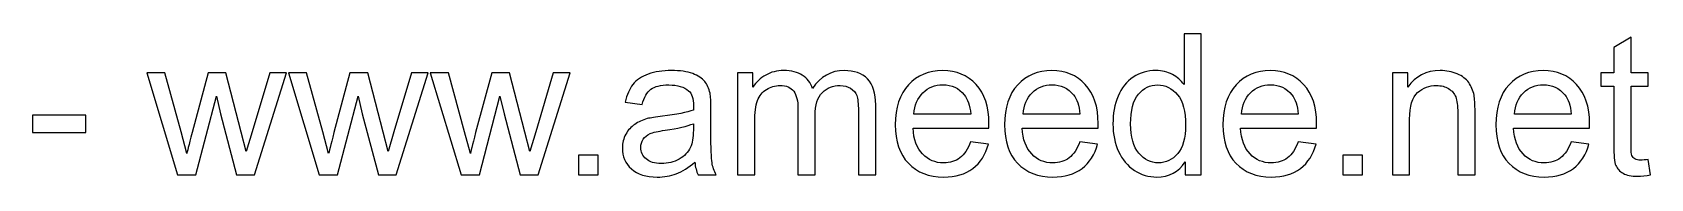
# Model space of a CAD drawing. Header units: millimetres. Extents: x -80 to 198, y 21 to 132.
# Drawn here: x 128.4 to 198.2, y 21.3 to 27.4 of the extents above; entities that cross this region are included whole.
import ezdxf

# ---------------------------------------------------------------- set-up
doc = ezdxf.new("R2010")
doc.units = ezdxf.units.MM
doc.header["$MEASUREMENT"] = 0
doc.layers.add('Layer 1', color=7, linetype='Continuous')

msp = doc.modelspace()

# ---------------------------------------------------------------- linework, layer by layer
at = {"layer": 'Layer 1', "color": 250}
for points, knots in [([(178.1599, 21.3528), (178.1599, 21.3528), (178.1599, 21.9102), (178.1599, 21.9102), (178.1599, 21.9102), (177.882, 21.477), (177.4727, 21.2597), (176.9323, 21.2597), (176.9323, 21.2597), (176.5823, 21.2597), (176.2606, 21.3556), (175.9685, 21.5489), (175.9685, 21.5489), (175.675, 21.7409), (175.4478, 22.0104), (175.2855, 22.3547), (175.2855, 22.3547), (175.1246, 22.7004), (175.0442, 23.0969), (175.0442, 23.5457), (175.0442, 23.5457), (175.0442, 23.9831), (175.1176, 24.3796), (175.2629, 24.7367), (175.2629, 24.7367), (175.4097, 25.0923), (175.6284, 25.366), (175.9205, 25.5551), (175.9205, 25.5551), (176.2112, 25.7456), (176.5386, 25.8402), (176.8984, 25.8402), (176.8984, 25.8402), (177.1637, 25.8402), (177.3994, 25.7837), (177.6054, 25.6722), (177.6054, 25.6722), (177.8114, 25.5607), (177.9793, 25.414), (178.1091, 25.2348), (178.1091, 25.2348), (178.1091, 25.2348), (178.1091, 27.415), (178.1091, 27.415), (178.1091, 27.415), (178.1091, 27.415), (178.8542, 27.415), (178.8542, 27.415), (178.8542, 27.415), (178.8542, 27.415), (178.8542, 21.3528), (178.8542, 21.3528), (178.8542, 21.3528), (178.8542, 21.3528), (178.1599, 21.3528), (178.1599, 21.3528)], [0, 0, 0, 0, 0.0666667, 0.0666667, 0.0666667, 0.0666667, 0.1333333, 0.1333333, 0.1333333, 0.1333333, 0.2, 0.2, 0.2, 0.2, 0.2666667, 0.2666667, 0.2666667, 0.2666667, 0.3333333, 0.3333333, 0.3333333, 0.3333333, 0.4, 0.4, 0.4, 0.4, 0.4666667, 0.4666667, 0.4666667, 0.4666667, 0.5333333, 0.5333333, 0.5333333, 0.5333333, 0.6, 0.6, 0.6, 0.6, 0.6666667, 0.6666667, 0.6666667, 0.6666667, 0.7333333, 0.7333333, 0.7333333, 0.7333333, 0.8, 0.8, 0.8, 0.8, 0.8666667, 0.8666667, 0.8666667, 0.8666667, 1, 1, 1, 1]), ([(198.1286, 22.0174), (198.1286, 22.0174), (198.2302, 21.3599), (198.2302, 21.3599), (198.2302, 21.3599), (198.0214, 21.3161), (197.8337, 21.2935), (197.67, 21.2935), (197.67, 21.2935), (197.4005, 21.2935), (197.1917, 21.3359), (197.0421, 21.4219), (197.0421, 21.4219), (196.8939, 21.508), (196.7895, 21.6195), (196.7288, 21.7592), (196.7288, 21.7592), (196.6681, 21.8989), (196.6385, 22.1924), (196.6385, 22.6397), (196.6385, 22.6397), (196.6385, 22.6397), (196.6385, 25.1713), (196.6385, 25.1713), (196.6385, 25.1713), (196.6385, 25.1713), (196.0882, 25.1713), (196.0882, 25.1713), (196.0882, 25.1713), (196.0882, 25.1713), (196.0882, 25.747), (196.0882, 25.747), (196.0882, 25.747), (196.0882, 25.747), (196.6385, 25.747), (196.6385, 25.747), (196.6385, 25.747), (196.6385, 25.747), (196.6385, 26.8336), (196.6385, 26.8336), (196.6385, 26.8336), (196.6385, 26.8336), (197.3836, 27.2809), (197.3836, 27.2809), (197.3836, 27.2809), (197.3836, 27.2809), (197.3836, 25.747), (197.3836, 25.747), (197.3836, 25.747), (197.3836, 25.747), (198.1286, 25.747), (198.1286, 25.747), (198.1286, 25.747), (198.1286, 25.747), (198.1286, 25.1713), (198.1286, 25.1713), (198.1286, 25.1713), (198.1286, 25.1713), (197.3836, 25.1713), (197.3836, 25.1713), (197.3836, 25.1713), (197.3836, 25.1713), (197.3836, 22.5974), (197.3836, 22.5974), (197.3836, 22.5974), (197.3836, 22.3843), (197.3963, 22.2474), (197.4231, 22.1868), (197.4231, 22.1868), (197.4485, 22.1261), (197.4908, 22.0781), (197.5501, 22.0414), (197.5501, 22.0414), (197.6094, 22.0061), (197.694, 21.9878), (197.8041, 21.9878), (197.8041, 21.9878), (197.8859, 21.9878), (197.9946, 21.9977), (198.1286, 22.0174)], [0, 0, 0, 0, 0.047619, 0.047619, 0.047619, 0.047619, 0.0952381, 0.0952381, 0.0952381, 0.0952381, 0.1428571, 0.1428571, 0.1428571, 0.1428571, 0.1904762, 0.1904762, 0.1904762, 0.1904762, 0.2380952, 0.2380952, 0.2380952, 0.2380952, 0.2857143, 0.2857143, 0.2857143, 0.2857143, 0.3333333, 0.3333333, 0.3333333, 0.3333333, 0.3809524, 0.3809524, 0.3809524, 0.3809524, 0.4285714, 0.4285714, 0.4285714, 0.4285714, 0.4761905, 0.4761905, 0.4761905, 0.4761905, 0.5238095, 0.5238095, 0.5238095, 0.5238095, 0.5714286, 0.5714286, 0.5714286, 0.5714286, 0.6190476, 0.6190476, 0.6190476, 0.6190476, 0.6666667, 0.6666667, 0.6666667, 0.6666667, 0.7142857, 0.7142857, 0.7142857, 0.7142857, 0.7619048, 0.7619048, 0.7619048, 0.7619048, 0.8095238, 0.8095238, 0.8095238, 0.8095238, 0.8571429, 0.8571429, 0.8571429, 0.8571429, 0.9047619, 0.9047619, 0.9047619, 0.9047619, 1, 1, 1, 1]), ([(157.0143, 21.9031), (156.7377, 21.6675), (156.471, 21.5024), (156.2156, 21.405), (156.2156, 21.405), (155.9602, 21.3076), (155.6865, 21.2597), (155.3929, 21.2597), (155.3929, 21.2597), (154.9103, 21.2597), (154.5392, 21.3768), (154.2796, 21.6124), (154.2796, 21.6124), (154.0199, 21.8467), (153.8901, 22.1473), (153.8901, 22.5127), (153.8901, 22.5127), (153.8901, 22.7272), (153.9395, 22.9234), (154.0369, 23.1012), (154.0369, 23.1012), (154.1356, 23.279), (154.264, 23.4201), (154.4221, 23.5273), (154.4221, 23.5273), (154.5815, 23.6346), (154.7593, 23.7164), (154.9583, 23.7715), (154.9583, 23.7715), (155.1051, 23.8096), (155.3266, 23.8462), (155.6215, 23.8829), (155.6215, 23.8829), (156.2227, 23.9535), (156.6672, 24.0396), (156.9508, 24.1383), (156.9508, 24.1383), (156.9536, 24.2399), (156.955, 24.3049), (156.955, 24.3317), (156.955, 24.3317), (156.955, 24.6336), (156.8845, 24.8467), (156.7434, 24.9709), (156.7434, 24.9709), (156.5529, 25.1388), (156.2692, 25.2221), (155.8939, 25.2221), (155.8939, 25.2221), (155.5425, 25.2221), (155.2829, 25.16), (155.1164, 25.0372), (155.1164, 25.0372), (154.9484, 24.9145), (154.8257, 24.6971), (154.7452, 24.3839), (154.7452, 24.3839), (154.7452, 24.3839), (154.0171, 24.4855), (154.0171, 24.4855), (154.0171, 24.4855), (154.0834, 24.7973), (154.1921, 25.0499), (154.3445, 25.2418), (154.3445, 25.2418), (154.4969, 25.4337), (154.717, 25.5805), (155.0049, 25.6849), (155.0049, 25.6849), (155.2913, 25.7879), (155.6258, 25.8402), (156.004, 25.8402), (156.004, 25.8402), (156.3793, 25.8402), (156.6855, 25.7964), (156.9212, 25.7075), (156.9212, 25.7075), (157.1554, 25.6186), (157.329, 25.5085), (157.4391, 25.3745), (157.4391, 25.3745), (157.5491, 25.2404), (157.6267, 25.0711), (157.6719, 24.8665), (157.6719, 24.8665), (157.6959, 24.7395), (157.7086, 24.5109), (157.7086, 24.1821), (157.7086, 24.1821), (157.7086, 24.1821), (157.7086, 23.1943), (157.7086, 23.1943), (157.7086, 23.1943), (157.7086, 22.5043), (157.7241, 22.0682), (157.7551, 21.8834), (157.7551, 21.8834), (157.7848, 21.6985), (157.8469, 21.5221), (157.9372, 21.3528), (157.9372, 21.3528), (157.9372, 21.3528), (157.1582, 21.3528), (157.1582, 21.3528), (157.1582, 21.3528), (157.0835, 21.5094), (157.0355, 21.6929), (157.0143, 21.9031)], [0, 0, 0, 0, 0.0357143, 0.0357143, 0.0357143, 0.0357143, 0.0714286, 0.0714286, 0.0714286, 0.0714286, 0.1071429, 0.1071429, 0.1071429, 0.1071429, 0.1428571, 0.1428571, 0.1428571, 0.1428571, 0.1785714, 0.1785714, 0.1785714, 0.1785714, 0.2142857, 0.2142857, 0.2142857, 0.2142857, 0.25, 0.25, 0.25, 0.25, 0.2857143, 0.2857143, 0.2857143, 0.2857143, 0.3214286, 0.3214286, 0.3214286, 0.3214286, 0.3571429, 0.3571429, 0.3571429, 0.3571429, 0.3928571, 0.3928571, 0.3928571, 0.3928571, 0.4285714, 0.4285714, 0.4285714, 0.4285714, 0.4642857, 0.4642857, 0.4642857, 0.4642857, 0.5, 0.5, 0.5, 0.5, 0.5357143, 0.5357143, 0.5357143, 0.5357143, 0.5714286, 0.5714286, 0.5714286, 0.5714286, 0.6071429, 0.6071429, 0.6071429, 0.6071429, 0.6428571, 0.6428571, 0.6428571, 0.6428571, 0.6785714, 0.6785714, 0.6785714, 0.6785714, 0.7142857, 0.7142857, 0.7142857, 0.7142857, 0.75, 0.75, 0.75, 0.75, 0.7857143, 0.7857143, 0.7857143, 0.7857143, 0.8214286, 0.8214286, 0.8214286, 0.8214286, 0.8571429, 0.8571429, 0.8571429, 0.8571429, 0.8928571, 0.8928571, 0.8928571, 0.8928571, 0.9285714, 0.9285714, 0.9285714, 0.9285714, 1, 1, 1, 1]), ([(158.853, 21.3528), (158.853, 21.3528), (158.853, 25.747), (158.853, 25.747), (158.853, 25.747), (158.853, 25.747), (159.5219, 25.747), (159.5219, 25.747), (159.5219, 25.747), (159.5219, 25.747), (159.5219, 25.1261), (159.5219, 25.1261), (159.5219, 25.1261), (159.6587, 25.3406), (159.8422, 25.5142), (160.0708, 25.644), (160.0708, 25.644), (160.2994, 25.7752), (160.559, 25.8402), (160.8511, 25.8402), (160.8511, 25.8402), (161.1757, 25.8402), (161.4424, 25.7724), (161.6498, 25.6384), (161.6498, 25.6384), (161.8573, 25.5029), (162.004, 25.3152), (162.0887, 25.0725), (162.0887, 25.0725), (162.4386, 25.5847), (162.8916, 25.8402), (163.4504, 25.8402), (163.4504, 25.8402), (163.8879, 25.8402), (164.2251, 25.7202), (164.4594, 25.4789), (164.4594, 25.4789), (164.695, 25.2376), (164.8136, 24.8665), (164.8136, 24.3655), (164.8136, 24.3655), (164.8136, 24.3655), (164.8136, 21.3528), (164.8136, 21.3528), (164.8136, 21.3528), (164.8136, 21.3528), (164.0685, 21.3528), (164.0685, 21.3528), (164.0685, 21.3528), (164.0685, 21.3528), (164.0685, 24.1186), (164.0685, 24.1186), (164.0685, 24.1186), (164.0685, 24.4149), (164.0431, 24.6294), (163.9951, 24.7606), (163.9951, 24.7606), (163.9471, 24.8919), (163.8596, 24.9963), (163.7312, 25.0767), (163.7312, 25.0767), (163.6042, 25.1572), (163.4547, 25.1967), (163.2839, 25.1967), (163.2839, 25.1967), (162.9735, 25.1967), (162.7166, 25.0937), (162.512, 24.8891), (162.512, 24.8891), (162.3074, 24.683), (162.2058, 24.3542), (162.2058, 23.9027), (162.2058, 23.9027), (162.2058, 23.9027), (162.2058, 21.3528), (162.2058, 21.3528), (162.2058, 21.3528), (162.2058, 21.3528), (161.4607, 21.3528), (161.4607, 21.3528), (161.4607, 21.3528), (161.4607, 21.3528), (161.4607, 24.2047), (161.4607, 24.2047), (161.4607, 24.2047), (161.4607, 24.5349), (161.4001, 24.7832), (161.2787, 24.9483), (161.2787, 24.9483), (161.1574, 25.1134), (160.9584, 25.1967), (160.6832, 25.1967), (160.6832, 25.1967), (160.4744, 25.1967), (160.2811, 25.1416), (160.1033, 25.0316), (160.1033, 25.0316), (159.9255, 24.9215), (159.797, 24.7606), (159.7166, 24.5476), (159.7166, 24.5476), (159.6376, 24.3359), (159.5981, 24.0297), (159.5981, 23.6303), (159.5981, 23.6303), (159.5981, 23.6303), (159.5981, 21.3528), (159.5981, 21.3528), (159.5981, 21.3528), (159.5981, 21.3528), (158.853, 21.3528), (158.853, 21.3528)], [0, 0, 0, 0, 0.0344828, 0.0344828, 0.0344828, 0.0344828, 0.0689655, 0.0689655, 0.0689655, 0.0689655, 0.1034483, 0.1034483, 0.1034483, 0.1034483, 0.137931, 0.137931, 0.137931, 0.137931, 0.1724138, 0.1724138, 0.1724138, 0.1724138, 0.2068966, 0.2068966, 0.2068966, 0.2068966, 0.2413793, 0.2413793, 0.2413793, 0.2413793, 0.2758621, 0.2758621, 0.2758621, 0.2758621, 0.3103448, 0.3103448, 0.3103448, 0.3103448, 0.3448276, 0.3448276, 0.3448276, 0.3448276, 0.3793103, 0.3793103, 0.3793103, 0.3793103, 0.4137931, 0.4137931, 0.4137931, 0.4137931, 0.4482759, 0.4482759, 0.4482759, 0.4482759, 0.4827586, 0.4827586, 0.4827586, 0.4827586, 0.5172414, 0.5172414, 0.5172414, 0.5172414, 0.5517241, 0.5517241, 0.5517241, 0.5517241, 0.5862069, 0.5862069, 0.5862069, 0.5862069, 0.6206897, 0.6206897, 0.6206897, 0.6206897, 0.6551724, 0.6551724, 0.6551724, 0.6551724, 0.6896552, 0.6896552, 0.6896552, 0.6896552, 0.7241379, 0.7241379, 0.7241379, 0.7241379, 0.7586207, 0.7586207, 0.7586207, 0.7586207, 0.7931034, 0.7931034, 0.7931034, 0.7931034, 0.8275862, 0.8275862, 0.8275862, 0.8275862, 0.862069, 0.862069, 0.862069, 0.862069, 0.8965517, 0.8965517, 0.8965517, 0.8965517, 0.9310345, 0.9310345, 0.9310345, 0.9310345, 1, 1, 1, 1]), ([(168.903, 22.7752), (168.903, 22.7752), (169.6735, 22.6736), (169.6735, 22.6736), (169.6735, 22.6736), (169.5535, 22.2263), (169.3292, 21.8777), (169.0018, 21.6308), (169.0018, 21.6308), (168.6744, 21.3838), (168.2567, 21.2597), (167.7473, 21.2597), (167.7473, 21.2597), (167.1067, 21.2597), (166.5987, 21.4572), (166.2233, 21.8523), (166.2233, 21.8523), (165.8479, 22.246), (165.6603, 22.8006), (165.6603, 23.5132), (165.6603, 23.5132), (165.6603, 24.2498), (165.8494, 24.8227), (166.2289, 25.2291), (166.2289, 25.2291), (166.6085, 25.637), (167.101, 25.8402), (167.7064, 25.8402), (167.7064, 25.8402), (168.292, 25.8402), (168.7704, 25.6412), (169.1415, 25.2418), (169.1415, 25.2418), (169.5126, 24.8425), (169.6989, 24.2809), (169.6989, 23.557), (169.6989, 23.557), (169.6989, 23.5132), (169.6975, 23.4469), (169.6947, 23.3594), (169.6947, 23.3594), (169.6947, 23.3594), (166.4223, 23.3594), (166.4223, 23.3594), (166.4223, 23.3594), (166.4505, 22.8782), (166.586, 22.5085), (166.8315, 22.2531), (166.8315, 22.2531), (167.0756, 21.9977), (167.3818, 21.8693), (167.7473, 21.8693), (167.7473, 21.8693), (168.0197, 21.8693), (168.2525, 21.9412), (168.4444, 22.0852), (168.4444, 22.0852), (168.6377, 22.2291), (168.7901, 22.4591), (168.903, 22.7752)], [0, 0, 0, 0, 0.0625, 0.0625, 0.0625, 0.0625, 0.125, 0.125, 0.125, 0.125, 0.1875, 0.1875, 0.1875, 0.1875, 0.25, 0.25, 0.25, 0.25, 0.3125, 0.3125, 0.3125, 0.3125, 0.375, 0.375, 0.375, 0.375, 0.4375, 0.4375, 0.4375, 0.4375, 0.5, 0.5, 0.5, 0.5, 0.5625, 0.5625, 0.5625, 0.5625, 0.625, 0.625, 0.625, 0.625, 0.6875, 0.6875, 0.6875, 0.6875, 0.75, 0.75, 0.75, 0.75, 0.8125, 0.8125, 0.8125, 0.8125, 0.875, 0.875, 0.875, 0.875, 1, 1, 1, 1]), ([(173.6119, 22.7752), (173.6119, 22.7752), (174.3824, 22.6736), (174.3824, 22.6736), (174.3824, 22.6736), (174.2624, 22.2263), (174.0381, 21.8777), (173.7107, 21.6308), (173.7107, 21.6308), (173.3833, 21.3838), (172.9656, 21.2597), (172.4562, 21.2597), (172.4562, 21.2597), (171.8156, 21.2597), (171.3076, 21.4572), (170.9322, 21.8523), (170.9322, 21.8523), (170.5568, 22.246), (170.3692, 22.8006), (170.3692, 23.5132), (170.3692, 23.5132), (170.3692, 24.2498), (170.5583, 24.8227), (170.9378, 25.2291), (170.9378, 25.2291), (171.3174, 25.637), (171.8099, 25.8402), (172.4153, 25.8402), (172.4153, 25.8402), (173.0009, 25.8402), (173.4793, 25.6412), (173.8504, 25.2418), (173.8504, 25.2418), (174.2215, 24.8425), (174.4078, 24.2809), (174.4078, 23.557), (174.4078, 23.557), (174.4078, 23.5132), (174.4064, 23.4469), (174.4036, 23.3594), (174.4036, 23.3594), (174.4036, 23.3594), (171.1312, 23.3594), (171.1312, 23.3594), (171.1312, 23.3594), (171.1594, 22.8782), (171.2949, 22.5085), (171.5404, 22.2531), (171.5404, 22.2531), (171.7845, 21.9977), (172.0907, 21.8693), (172.4562, 21.8693), (172.4562, 21.8693), (172.7286, 21.8693), (172.9614, 21.9412), (173.1533, 22.0852), (173.1533, 22.0852), (173.3466, 22.2291), (173.499, 22.4591), (173.6119, 22.7752)], [0, 0, 0, 0, 0.0625, 0.0625, 0.0625, 0.0625, 0.125, 0.125, 0.125, 0.125, 0.1875, 0.1875, 0.1875, 0.1875, 0.25, 0.25, 0.25, 0.25, 0.3125, 0.3125, 0.3125, 0.3125, 0.375, 0.375, 0.375, 0.375, 0.4375, 0.4375, 0.4375, 0.4375, 0.5, 0.5, 0.5, 0.5, 0.5625, 0.5625, 0.5625, 0.5625, 0.625, 0.625, 0.625, 0.625, 0.6875, 0.6875, 0.6875, 0.6875, 0.75, 0.75, 0.75, 0.75, 0.8125, 0.8125, 0.8125, 0.8125, 0.875, 0.875, 0.875, 0.875, 1, 1, 1, 1]), ([(183.0297, 22.7752), (183.0297, 22.7752), (183.8002, 22.6736), (183.8002, 22.6736), (183.8002, 22.6736), (183.6802, 22.2263), (183.4559, 21.8777), (183.1285, 21.6308), (183.1285, 21.6308), (182.8011, 21.3838), (182.3834, 21.2597), (181.874, 21.2597), (181.874, 21.2597), (181.2334, 21.2597), (180.7254, 21.4572), (180.35, 21.8523), (180.35, 21.8523), (179.9746, 22.246), (179.787, 22.8006), (179.787, 23.5132), (179.787, 23.5132), (179.787, 24.2498), (179.9761, 24.8227), (180.3556, 25.2291), (180.3556, 25.2291), (180.7352, 25.637), (181.2277, 25.8402), (181.8331, 25.8402), (181.8331, 25.8402), (182.4187, 25.8402), (182.8971, 25.6412), (183.2682, 25.2418), (183.2682, 25.2418), (183.6393, 24.8425), (183.8256, 24.2809), (183.8256, 23.557), (183.8256, 23.557), (183.8256, 23.5132), (183.8242, 23.4469), (183.8214, 23.3594), (183.8214, 23.3594), (183.8214, 23.3594), (180.549, 23.3594), (180.549, 23.3594), (180.549, 23.3594), (180.5772, 22.8782), (180.7127, 22.5085), (180.9582, 22.2531), (180.9582, 22.2531), (181.2023, 21.9977), (181.5085, 21.8693), (181.874, 21.8693), (181.874, 21.8693), (182.1464, 21.8693), (182.3792, 21.9412), (182.5711, 22.0852), (182.5711, 22.0852), (182.7644, 22.2291), (182.9168, 22.4591), (183.0297, 22.7752)], [0, 0, 0, 0, 0.0625, 0.0625, 0.0625, 0.0625, 0.125, 0.125, 0.125, 0.125, 0.1875, 0.1875, 0.1875, 0.1875, 0.25, 0.25, 0.25, 0.25, 0.3125, 0.3125, 0.3125, 0.3125, 0.375, 0.375, 0.375, 0.375, 0.4375, 0.4375, 0.4375, 0.4375, 0.5, 0.5, 0.5, 0.5, 0.5625, 0.5625, 0.5625, 0.5625, 0.625, 0.625, 0.625, 0.625, 0.6875, 0.6875, 0.6875, 0.6875, 0.75, 0.75, 0.75, 0.75, 0.8125, 0.8125, 0.8125, 0.8125, 0.875, 0.875, 0.875, 0.875, 1, 1, 1, 1]), ([(187.0937, 21.3528), (187.0937, 21.3528), (187.0937, 25.747), (187.0937, 25.747), (187.0937, 25.747), (187.0937, 25.747), (187.7626, 25.747), (187.7626, 25.747), (187.7626, 25.747), (187.7626, 25.747), (187.7626, 25.1233), (187.7626, 25.1233), (187.7626, 25.1233), (188.0843, 25.6017), (188.55, 25.8402), (189.1582, 25.8402), (189.1582, 25.8402), (189.4235, 25.8402), (189.6662, 25.7922), (189.8877, 25.6976), (189.8877, 25.6976), (190.1093, 25.6031), (190.2758, 25.4775), (190.3858, 25.3237), (190.3858, 25.3237), (190.4959, 25.1699), (190.5735, 24.9864), (190.6173, 24.7748), (190.6173, 24.7748), (190.6441, 24.6365), (190.6582, 24.3952), (190.6582, 24.0509), (190.6582, 24.0509), (190.6582, 24.0509), (190.6582, 21.3528), (190.6582, 21.3528), (190.6582, 21.3528), (190.6582, 21.3528), (189.9131, 21.3528), (189.9131, 21.3528), (189.9131, 21.3528), (189.9131, 21.3528), (189.9131, 24.0226), (189.9131, 24.0226), (189.9131, 24.0226), (189.9131, 24.326), (189.8849, 24.5532), (189.827, 24.7028), (189.827, 24.7028), (189.7692, 24.8524), (189.6662, 24.9723), (189.5194, 25.0626), (189.5194, 25.0626), (189.3727, 25.1515), (189.1991, 25.1967), (189.0015, 25.1967), (189.0015, 25.1967), (188.6854, 25.1967), (188.4131, 25.0965), (188.1831, 24.8947), (188.1831, 24.8947), (187.9531, 24.6943), (187.8388, 24.3119), (187.8388, 23.7503), (187.8388, 23.7503), (187.8388, 23.7503), (187.8388, 21.3528), (187.8388, 21.3528), (187.8388, 21.3528), (187.8388, 21.3528), (187.0937, 21.3528), (187.0937, 21.3528)], [0, 0, 0, 0, 0.0526316, 0.0526316, 0.0526316, 0.0526316, 0.1052632, 0.1052632, 0.1052632, 0.1052632, 0.1578947, 0.1578947, 0.1578947, 0.1578947, 0.2105263, 0.2105263, 0.2105263, 0.2105263, 0.2631579, 0.2631579, 0.2631579, 0.2631579, 0.3157895, 0.3157895, 0.3157895, 0.3157895, 0.3684211, 0.3684211, 0.3684211, 0.3684211, 0.4210526, 0.4210526, 0.4210526, 0.4210526, 0.4736842, 0.4736842, 0.4736842, 0.4736842, 0.5263158, 0.5263158, 0.5263158, 0.5263158, 0.5789474, 0.5789474, 0.5789474, 0.5789474, 0.6315789, 0.6315789, 0.6315789, 0.6315789, 0.6842105, 0.6842105, 0.6842105, 0.6842105, 0.7368421, 0.7368421, 0.7368421, 0.7368421, 0.7894737, 0.7894737, 0.7894737, 0.7894737, 0.8421053, 0.8421053, 0.8421053, 0.8421053, 0.8947368, 0.8947368, 0.8947368, 0.8947368, 1, 1, 1, 1]), ([(194.7998, 22.7752), (194.7998, 22.7752), (195.5703, 22.6736), (195.5703, 22.6736), (195.5703, 22.6736), (195.4503, 22.2263), (195.226, 21.8777), (194.8986, 21.6308), (194.8986, 21.6308), (194.5712, 21.3838), (194.1535, 21.2597), (193.6441, 21.2597), (193.6441, 21.2597), (193.0035, 21.2597), (192.4955, 21.4572), (192.1201, 21.8523), (192.1201, 21.8523), (191.7447, 22.246), (191.5571, 22.8006), (191.5571, 23.5132), (191.5571, 23.5132), (191.5571, 24.2498), (191.7462, 24.8227), (192.1257, 25.2291), (192.1257, 25.2291), (192.5053, 25.637), (192.9978, 25.8402), (193.6032, 25.8402), (193.6032, 25.8402), (194.1888, 25.8402), (194.6672, 25.6412), (195.0383, 25.2418), (195.0383, 25.2418), (195.4094, 24.8425), (195.5957, 24.2809), (195.5957, 23.557), (195.5957, 23.557), (195.5957, 23.5132), (195.5943, 23.4469), (195.5915, 23.3594), (195.5915, 23.3594), (195.5915, 23.3594), (192.3191, 23.3594), (192.3191, 23.3594), (192.3191, 23.3594), (192.3473, 22.8782), (192.4828, 22.5085), (192.7283, 22.2531), (192.7283, 22.2531), (192.9724, 21.9977), (193.2786, 21.8693), (193.6441, 21.8693), (193.6441, 21.8693), (193.9165, 21.8693), (194.1493, 21.9412), (194.3412, 22.0852), (194.3412, 22.0852), (194.5345, 22.2291), (194.6869, 22.4591), (194.7998, 22.7752)], [0, 0, 0, 0, 0.0625, 0.0625, 0.0625, 0.0625, 0.125, 0.125, 0.125, 0.125, 0.1875, 0.1875, 0.1875, 0.1875, 0.25, 0.25, 0.25, 0.25, 0.3125, 0.3125, 0.3125, 0.3125, 0.375, 0.375, 0.375, 0.375, 0.4375, 0.4375, 0.4375, 0.4375, 0.5, 0.5, 0.5, 0.5, 0.5625, 0.5625, 0.5625, 0.5625, 0.625, 0.625, 0.625, 0.625, 0.6875, 0.6875, 0.6875, 0.6875, 0.75, 0.75, 0.75, 0.75, 0.8125, 0.8125, 0.8125, 0.8125, 0.875, 0.875, 0.875, 0.875, 1, 1, 1, 1]), ([(134.7059, 21.3528), (134.7059, 21.3528), (133.3781, 25.747), (133.3781, 25.747), (133.3781, 25.747), (133.3781, 25.747), (134.157, 25.747), (134.157, 25.747), (134.157, 25.747), (134.157, 25.747), (134.8583, 23.2112), (134.8583, 23.2112), (134.8583, 23.2112), (134.8583, 23.2112), (135.1067, 22.2672), (135.1067, 22.2672), (135.1067, 22.2672), (135.1166, 22.3138), (135.1928, 22.6157), (135.3339, 23.1731), (135.3339, 23.1731), (135.3339, 23.1731), (136.0296, 25.747), (136.0296, 25.747), (136.0296, 25.747), (136.0296, 25.747), (136.793, 25.747), (136.793, 25.747), (136.793, 25.747), (136.793, 25.747), (137.4548, 23.1957), (137.4548, 23.1957), (137.4548, 23.1957), (137.4548, 23.1957), (137.6707, 22.3589), (137.6707, 22.3589), (137.6707, 22.3589), (137.6707, 22.3589), (137.9233, 23.207), (137.9233, 23.207), (137.9233, 23.207), (137.9233, 23.207), (138.6825, 25.747), (138.6825, 25.747), (138.6825, 25.747), (138.6825, 25.747), (139.4064, 25.747), (139.4064, 25.747), (139.4064, 25.747), (139.4064, 25.747), (138.0277, 21.3528), (138.0277, 21.3528), (138.0277, 21.3528), (138.0277, 21.3528), (137.2572, 21.3528), (137.2572, 21.3528), (137.2572, 21.3528), (137.2572, 21.3528), (136.5601, 23.9817), (136.5601, 23.9817), (136.5601, 23.9817), (136.5601, 23.9817), (136.3837, 24.7338), (136.3837, 24.7338), (136.3837, 24.7338), (136.3837, 24.7338), (135.4947, 21.3528), (135.4947, 21.3528), (135.4947, 21.3528), (135.4947, 21.3528), (134.7059, 21.3528), (134.7059, 21.3528)], [0, 0, 0, 0, 0.0526316, 0.0526316, 0.0526316, 0.0526316, 0.1052632, 0.1052632, 0.1052632, 0.1052632, 0.1578947, 0.1578947, 0.1578947, 0.1578947, 0.2105263, 0.2105263, 0.2105263, 0.2105263, 0.2631579, 0.2631579, 0.2631579, 0.2631579, 0.3157895, 0.3157895, 0.3157895, 0.3157895, 0.3684211, 0.3684211, 0.3684211, 0.3684211, 0.4210526, 0.4210526, 0.4210526, 0.4210526, 0.4736842, 0.4736842, 0.4736842, 0.4736842, 0.5263158, 0.5263158, 0.5263158, 0.5263158, 0.5789474, 0.5789474, 0.5789474, 0.5789474, 0.6315789, 0.6315789, 0.6315789, 0.6315789, 0.6842105, 0.6842105, 0.6842105, 0.6842105, 0.7368421, 0.7368421, 0.7368421, 0.7368421, 0.7894737, 0.7894737, 0.7894737, 0.7894737, 0.8421053, 0.8421053, 0.8421053, 0.8421053, 0.8947368, 0.8947368, 0.8947368, 0.8947368, 1, 1, 1, 1]), ([(140.8203, 21.3528), (140.8203, 21.3528), (139.4925, 25.747), (139.4925, 25.747), (139.4925, 25.747), (139.4925, 25.747), (140.2714, 25.747), (140.2714, 25.747), (140.2714, 25.747), (140.2714, 25.747), (140.9727, 23.2112), (140.9727, 23.2112), (140.9727, 23.2112), (140.9727, 23.2112), (141.2211, 22.2672), (141.2211, 22.2672), (141.2211, 22.2672), (141.231, 22.3138), (141.3072, 22.6157), (141.4483, 23.1731), (141.4483, 23.1731), (141.4483, 23.1731), (142.144, 25.747), (142.144, 25.747), (142.144, 25.747), (142.144, 25.747), (142.9074, 25.747), (142.9074, 25.747), (142.9074, 25.747), (142.9074, 25.747), (143.5692, 23.1957), (143.5692, 23.1957), (143.5692, 23.1957), (143.5692, 23.1957), (143.7851, 22.3589), (143.7851, 22.3589), (143.7851, 22.3589), (143.7851, 22.3589), (144.0377, 23.207), (144.0377, 23.207), (144.0377, 23.207), (144.0377, 23.207), (144.7969, 25.747), (144.7969, 25.747), (144.7969, 25.747), (144.7969, 25.747), (145.5208, 25.747), (145.5208, 25.747), (145.5208, 25.747), (145.5208, 25.747), (144.1421, 21.3528), (144.1421, 21.3528), (144.1421, 21.3528), (144.1421, 21.3528), (143.3716, 21.3528), (143.3716, 21.3528), (143.3716, 21.3528), (143.3716, 21.3528), (142.6745, 23.9817), (142.6745, 23.9817), (142.6745, 23.9817), (142.6745, 23.9817), (142.4981, 24.7338), (142.4981, 24.7338), (142.4981, 24.7338), (142.4981, 24.7338), (141.6091, 21.3528), (141.6091, 21.3528), (141.6091, 21.3528), (141.6091, 21.3528), (140.8203, 21.3528), (140.8203, 21.3528)], [0, 0, 0, 0, 0.0526316, 0.0526316, 0.0526316, 0.0526316, 0.1052632, 0.1052632, 0.1052632, 0.1052632, 0.1578947, 0.1578947, 0.1578947, 0.1578947, 0.2105263, 0.2105263, 0.2105263, 0.2105263, 0.2631579, 0.2631579, 0.2631579, 0.2631579, 0.3157895, 0.3157895, 0.3157895, 0.3157895, 0.3684211, 0.3684211, 0.3684211, 0.3684211, 0.4210526, 0.4210526, 0.4210526, 0.4210526, 0.4736842, 0.4736842, 0.4736842, 0.4736842, 0.5263158, 0.5263158, 0.5263158, 0.5263158, 0.5789474, 0.5789474, 0.5789474, 0.5789474, 0.6315789, 0.6315789, 0.6315789, 0.6315789, 0.6842105, 0.6842105, 0.6842105, 0.6842105, 0.7368421, 0.7368421, 0.7368421, 0.7368421, 0.7894737, 0.7894737, 0.7894737, 0.7894737, 0.8421053, 0.8421053, 0.8421053, 0.8421053, 0.8947368, 0.8947368, 0.8947368, 0.8947368, 1, 1, 1, 1]), ([(146.9347, 21.3528), (146.9347, 21.3528), (145.6069, 25.747), (145.6069, 25.747), (145.6069, 25.747), (145.6069, 25.747), (146.3858, 25.747), (146.3858, 25.747), (146.3858, 25.747), (146.3858, 25.747), (147.0871, 23.2112), (147.0871, 23.2112), (147.0871, 23.2112), (147.0871, 23.2112), (147.3355, 22.2672), (147.3355, 22.2672), (147.3355, 22.2672), (147.3454, 22.3138), (147.4216, 22.6157), (147.5627, 23.1731), (147.5627, 23.1731), (147.5627, 23.1731), (148.2584, 25.747), (148.2584, 25.747), (148.2584, 25.747), (148.2584, 25.747), (149.0218, 25.747), (149.0218, 25.747), (149.0218, 25.747), (149.0218, 25.747), (149.6836, 23.1957), (149.6836, 23.1957), (149.6836, 23.1957), (149.6836, 23.1957), (149.8995, 22.3589), (149.8995, 22.3589), (149.8995, 22.3589), (149.8995, 22.3589), (150.1521, 23.207), (150.1521, 23.207), (150.1521, 23.207), (150.1521, 23.207), (150.9113, 25.747), (150.9113, 25.747), (150.9113, 25.747), (150.9113, 25.747), (151.6352, 25.747), (151.6352, 25.747), (151.6352, 25.747), (151.6352, 25.747), (150.2565, 21.3528), (150.2565, 21.3528), (150.2565, 21.3528), (150.2565, 21.3528), (149.486, 21.3528), (149.486, 21.3528), (149.486, 21.3528), (149.486, 21.3528), (148.7889, 23.9817), (148.7889, 23.9817), (148.7889, 23.9817), (148.7889, 23.9817), (148.6125, 24.7338), (148.6125, 24.7338), (148.6125, 24.7338), (148.6125, 24.7338), (147.7235, 21.3528), (147.7235, 21.3528), (147.7235, 21.3528), (147.7235, 21.3528), (146.9347, 21.3528), (146.9347, 21.3528)], [0, 0, 0, 0, 0.0526316, 0.0526316, 0.0526316, 0.0526316, 0.1052632, 0.1052632, 0.1052632, 0.1052632, 0.1578947, 0.1578947, 0.1578947, 0.1578947, 0.2105263, 0.2105263, 0.2105263, 0.2105263, 0.2631579, 0.2631579, 0.2631579, 0.2631579, 0.3157895, 0.3157895, 0.3157895, 0.3157895, 0.3684211, 0.3684211, 0.3684211, 0.3684211, 0.4210526, 0.4210526, 0.4210526, 0.4210526, 0.4736842, 0.4736842, 0.4736842, 0.4736842, 0.5263158, 0.5263158, 0.5263158, 0.5263158, 0.5789474, 0.5789474, 0.5789474, 0.5789474, 0.6315789, 0.6315789, 0.6315789, 0.6315789, 0.6842105, 0.6842105, 0.6842105, 0.6842105, 0.7368421, 0.7368421, 0.7368421, 0.7368421, 0.7894737, 0.7894737, 0.7894737, 0.7894737, 0.8421053, 0.8421053, 0.8421053, 0.8421053, 0.8947368, 0.8947368, 0.8947368, 0.8947368, 1, 1, 1, 1]), ([(166.4646, 23.969), (166.4646, 23.969), (168.9115, 23.969), (168.9115, 23.969), (168.9115, 23.969), (168.879, 24.3387), (168.7845, 24.6153), (168.6307, 24.8002), (168.6307, 24.8002), (168.395, 25.0866), (168.0874, 25.2305), (167.7106, 25.2305), (167.7106, 25.2305), (167.3691, 25.2305), (167.0827, 25.1162), (166.8498, 24.8876), (166.8498, 24.8876), (166.6184, 24.659), (166.49, 24.3528), (166.4646, 23.969)], [0, 0, 0, 0, 0.1666667, 0.1666667, 0.1666667, 0.1666667, 0.3333333, 0.3333333, 0.3333333, 0.3333333, 0.5, 0.5, 0.5, 0.5, 0.6666667, 0.6666667, 0.6666667, 0.6666667, 1, 1, 1, 1]), ([(171.1735, 23.969), (171.1735, 23.969), (173.6204, 23.969), (173.6204, 23.969), (173.6204, 23.969), (173.5879, 24.3387), (173.4934, 24.6153), (173.3396, 24.8002), (173.3396, 24.8002), (173.1039, 25.0866), (172.7963, 25.2305), (172.4195, 25.2305), (172.4195, 25.2305), (172.078, 25.2305), (171.7916, 25.1162), (171.5587, 24.8876), (171.5587, 24.8876), (171.3273, 24.659), (171.1989, 24.3528), (171.1735, 23.969)], [0, 0, 0, 0, 0.1666667, 0.1666667, 0.1666667, 0.1666667, 0.3333333, 0.3333333, 0.3333333, 0.3333333, 0.5, 0.5, 0.5, 0.5, 0.6666667, 0.6666667, 0.6666667, 0.6666667, 1, 1, 1, 1]), ([(175.8062, 23.5443), (175.8062, 22.9826), (175.9247, 22.5635), (176.1632, 22.2855), (176.1632, 22.2855), (176.4003, 22.0076), (176.6811, 21.8693), (177.0042, 21.8693), (177.0042, 21.8693), (177.3302, 21.8693), (177.6068, 22.0019), (177.8354, 22.2672), (177.8354, 22.2672), (178.0626, 22.5325), (178.1769, 22.9375), (178.1769, 23.4822), (178.1769, 23.4822), (178.1769, 24.0805), (178.0612, 24.5208), (177.8283, 24.8016), (177.8283, 24.8016), (177.5969, 25.0824), (177.3105, 25.2221), (176.9704, 25.2221), (176.9704, 25.2221), (176.6388, 25.2221), (176.3622, 25.088), (176.1392, 24.8185), (176.1392, 24.8185), (175.9177, 24.549), (175.8062, 24.1242), (175.8062, 23.5443)], [0, 0, 0, 0, 0.1111111, 0.1111111, 0.1111111, 0.1111111, 0.2222222, 0.2222222, 0.2222222, 0.2222222, 0.3333333, 0.3333333, 0.3333333, 0.3333333, 0.4444444, 0.4444444, 0.4444444, 0.4444444, 0.5555556, 0.5555556, 0.5555556, 0.5555556, 0.6666667, 0.6666667, 0.6666667, 0.6666667, 0.7777778, 0.7777778, 0.7777778, 0.7777778, 1, 1, 1, 1]), ([(180.5913, 23.969), (180.5913, 23.969), (183.0382, 23.969), (183.0382, 23.969), (183.0382, 23.969), (183.0057, 24.3387), (182.9112, 24.6153), (182.7574, 24.8002), (182.7574, 24.8002), (182.5217, 25.0866), (182.2141, 25.2305), (181.8373, 25.2305), (181.8373, 25.2305), (181.4958, 25.2305), (181.2094, 25.1162), (180.9765, 24.8876), (180.9765, 24.8876), (180.7451, 24.659), (180.6167, 24.3528), (180.5913, 23.969)], [0, 0, 0, 0, 0.1666667, 0.1666667, 0.1666667, 0.1666667, 0.3333333, 0.3333333, 0.3333333, 0.3333333, 0.5, 0.5, 0.5, 0.5, 0.6666667, 0.6666667, 0.6666667, 0.6666667, 1, 1, 1, 1]), ([(192.3614, 23.969), (192.3614, 23.969), (194.8083, 23.969), (194.8083, 23.969), (194.8083, 23.969), (194.7758, 24.3387), (194.6813, 24.6153), (194.5275, 24.8002), (194.5275, 24.8002), (194.2918, 25.0866), (193.9842, 25.2305), (193.6074, 25.2305), (193.6074, 25.2305), (193.2659, 25.2305), (192.9795, 25.1162), (192.7466, 24.8876), (192.7466, 24.8876), (192.5152, 24.659), (192.3868, 24.3528), (192.3614, 23.969)], [0, 0, 0, 0, 0.1666667, 0.1666667, 0.1666667, 0.1666667, 0.3333333, 0.3333333, 0.3333333, 0.3333333, 0.5, 0.5, 0.5, 0.5, 0.6666667, 0.6666667, 0.6666667, 0.6666667, 1, 1, 1, 1]), ([(128.4477, 23.1731), (128.4477, 23.1731), (128.4477, 23.9182), (128.4477, 23.9182), (128.4477, 23.9182), (128.4477, 23.9182), (130.7506, 23.9182), (130.7506, 23.9182), (130.7506, 23.9182), (130.7506, 23.9182), (130.7506, 23.1731), (130.7506, 23.1731), (130.7506, 23.1731), (130.7506, 23.1731), (128.4477, 23.1731), (128.4477, 23.1731)], [0, 0, 0, 0, 0.2, 0.2, 0.2, 0.2, 0.4, 0.4, 0.4, 0.4, 0.6, 0.6, 0.6, 0.6, 1, 1, 1, 1]), ([(156.955, 23.5541), (156.6841, 23.4441), (156.2777, 23.3509), (155.7358, 23.2747), (155.7358, 23.2747), (155.4282, 23.231), (155.2109, 23.1816), (155.0839, 23.1266), (155.0839, 23.1266), (154.9569, 23.0715), (154.8595, 22.9911), (154.7904, 22.8867), (154.7904, 22.8867), (154.7212, 22.7809), (154.686, 22.6637), (154.686, 22.5339), (154.686, 22.5339), (154.686, 22.3378), (154.7608, 22.1727), (154.9117, 22.0414), (154.9117, 22.0414), (155.0627, 21.9102), (155.2829, 21.8439), (155.5722, 21.8439), (155.5722, 21.8439), (155.8586, 21.8439), (156.114, 21.906), (156.3384, 22.0315), (156.3384, 22.0315), (156.5613, 22.1557), (156.7264, 22.3265), (156.8309, 22.5424), (156.8309, 22.5424), (156.9113, 22.7103), (156.9508, 22.9572), (156.9508, 23.2832), (156.9508, 23.2832), (156.9508, 23.2832), (156.955, 23.5541), (156.955, 23.5541)], [0, 0, 0, 0, 0.0909091, 0.0909091, 0.0909091, 0.0909091, 0.1818182, 0.1818182, 0.1818182, 0.1818182, 0.2727273, 0.2727273, 0.2727273, 0.2727273, 0.3636364, 0.3636364, 0.3636364, 0.3636364, 0.4545455, 0.4545455, 0.4545455, 0.4545455, 0.5454545, 0.5454545, 0.5454545, 0.5454545, 0.6363636, 0.6363636, 0.6363636, 0.6363636, 0.7272727, 0.7272727, 0.7272727, 0.7272727, 0.8181818, 0.8181818, 0.8181818, 0.8181818, 1, 1, 1, 1]), ([(152.0035, 21.3528), (152.0035, 21.3528), (152.0035, 22.1995), (152.0035, 22.1995), (152.0035, 22.1995), (152.0035, 22.1995), (152.8501, 22.1995), (152.8501, 22.1995), (152.8501, 22.1995), (152.8501, 22.1995), (152.8501, 21.3528), (152.8501, 21.3528), (152.8501, 21.3528), (152.8501, 21.3528), (152.0035, 21.3528), (152.0035, 21.3528)], [0, 0, 0, 0, 0.2, 0.2, 0.2, 0.2, 0.4, 0.4, 0.4, 0.4, 0.6, 0.6, 0.6, 0.6, 1, 1, 1, 1]), ([(184.9531, 21.3528), (184.9531, 21.3528), (184.9531, 22.1995), (184.9531, 22.1995), (184.9531, 22.1995), (184.9531, 22.1995), (185.7997, 22.1995), (185.7997, 22.1995), (185.7997, 22.1995), (185.7997, 22.1995), (185.7997, 21.3528), (185.7997, 21.3528), (185.7997, 21.3528), (185.7997, 21.3528), (184.9531, 21.3528), (184.9531, 21.3528)], [0, 0, 0, 0, 0.2, 0.2, 0.2, 0.2, 0.4, 0.4, 0.4, 0.4, 0.6, 0.6, 0.6, 0.6, 1, 1, 1, 1])]:
    msp.add_open_spline(points, degree=3, knots=knots, dxfattribs=at)

doc.saveas('drawing.dxf')
